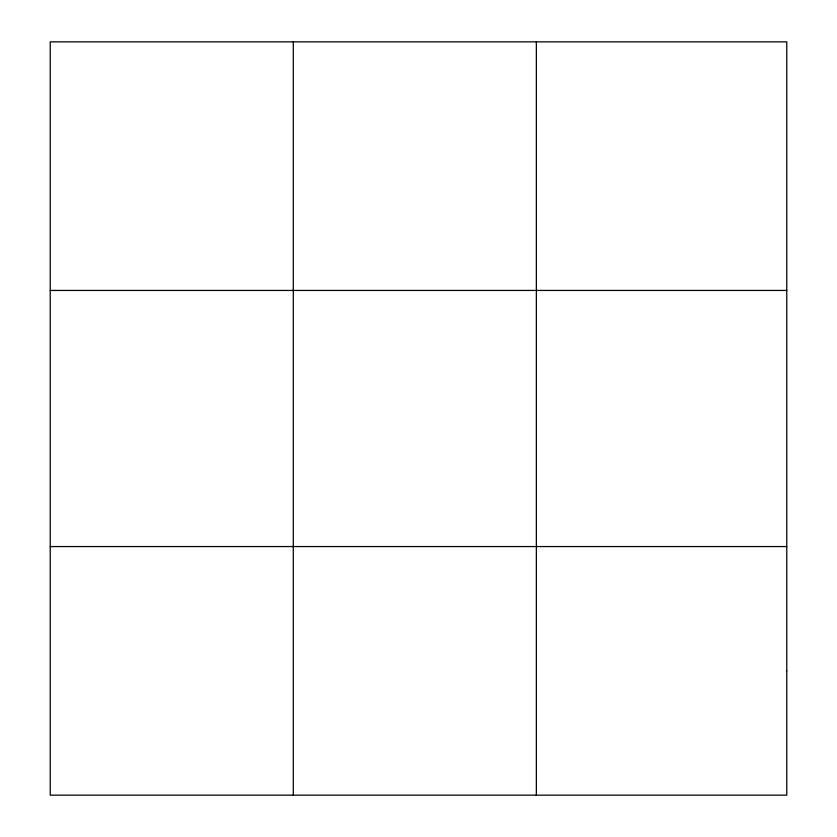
<?xml version="1.0" encoding="UTF-8"?>
<svg xmlns="http://www.w3.org/2000/svg" width="837" height="837" viewBox="0 0 837 837"><rect width="100%" height="100%" fill="white"/><g stroke="black" fill="none" stroke-linecap="round" stroke-linejoin="round"><path stroke-width="1.26" d="M293.285 795.15L293.285 41.85M536.35 795.15L536.35 41.85M50.23 290.439L786.77 290.439M50.23 546.561L786.77 546.561M786.77 670.856L786.77 795.15L50.23 795.15L50.23 41.85L786.77 41.85L786.77 670.856"/></g></svg>
